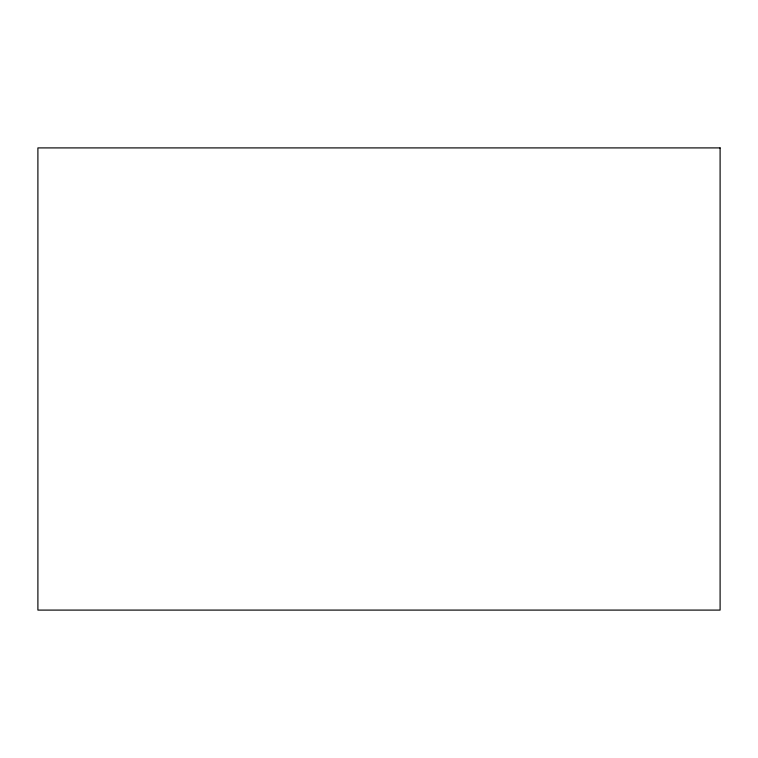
<?xml version="1.0" encoding="UTF-8"?>
<svg xmlns="http://www.w3.org/2000/svg" width="758" height="758" viewBox="0 0 758 758"><rect width="100%" height="100%" fill="white"/><g stroke="black" fill="none" stroke-linecap="round" stroke-linejoin="round"><path stroke-width="1.14" d="M720.1 147.905L37.9 147.905L37.9 610.095L720.1 610.095L720.1 147.905"/></g></svg>
